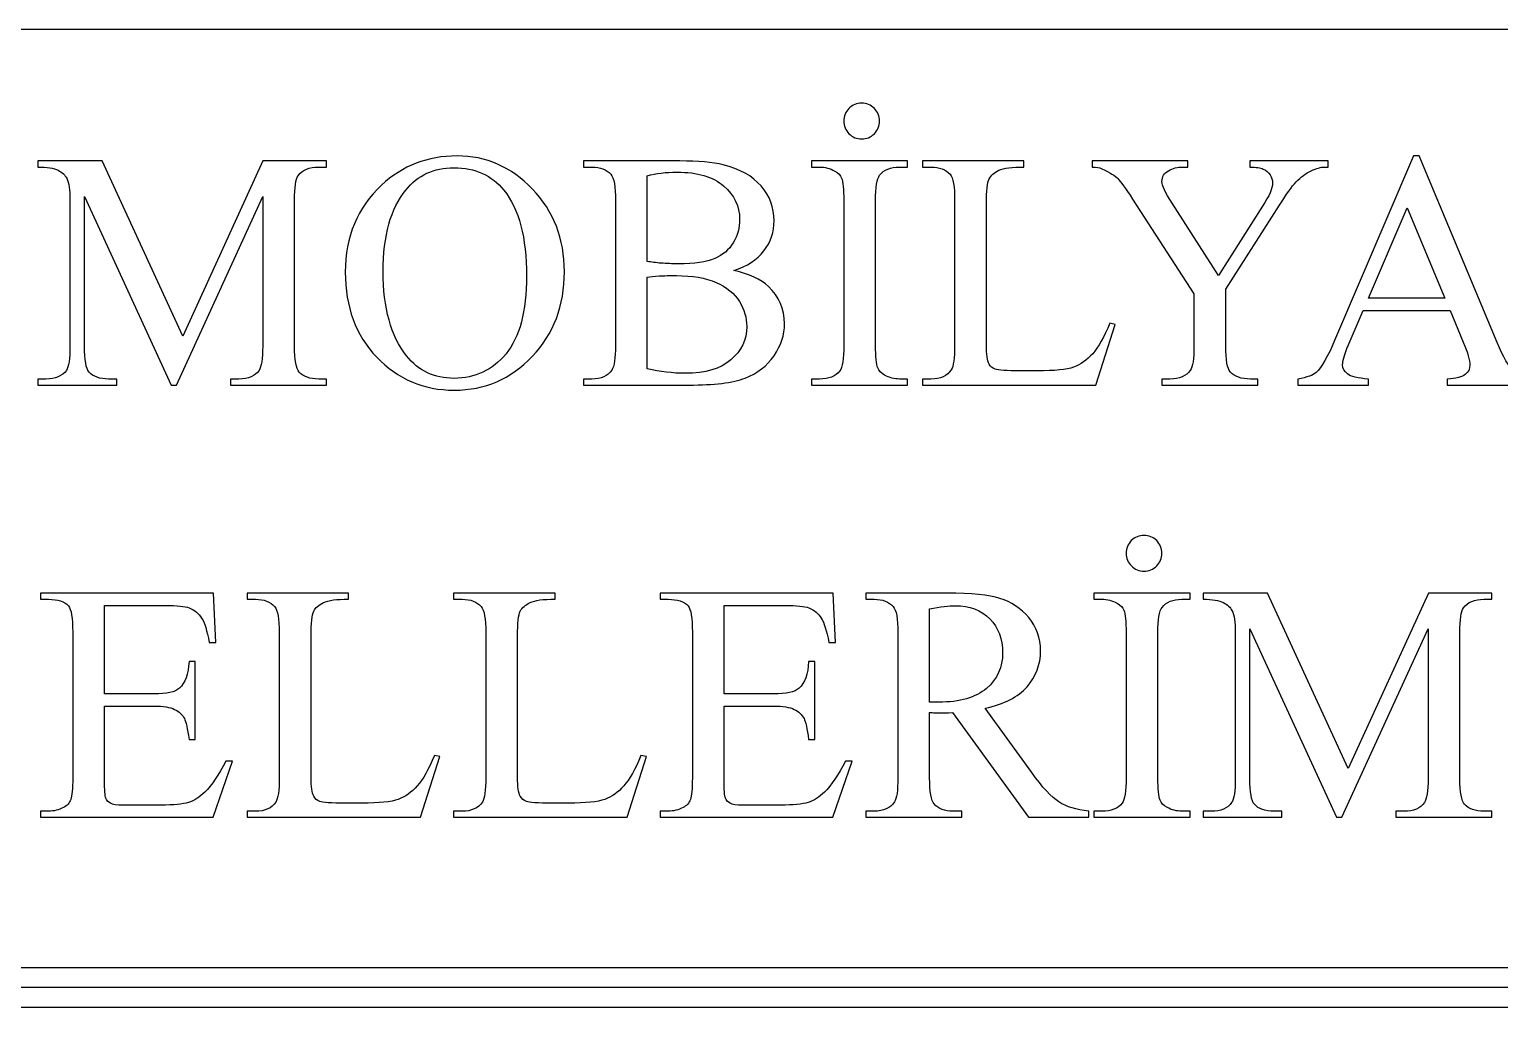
# Model space of a CAD drawing. Header units: millimetres. Extents: x 2553 to 3943, y 1218 to 3318.
# Drawn here: x 3215.3 to 3583.4, y 3070.7 to 3318.2 of the extents above; entities that cross this region are included whole.
import ezdxf

# ---------------------------------------------------------------- set-up
doc = ezdxf.new("R2010")
doc.units = ezdxf.units.MM
doc.layers.add('Katman 1', color=7, linetype='Continuous')

msp = doc.modelspace()

# ---------------------------------------------------------------- linework, layer by layer
for p, q in [((3943.43, 3083.25), (2553.43, 3083.25)), ((3943.43, 3078.25), (2553.43, 3078.25)), ((3943.43, 3073.25), (2553.43, 3073.25)), ((3943.43, 3073.25), (2553.43, 3073.25))]:
    msp.add_line(p, q)
msp.add_lwpolyline([(3943.43, 3068.25, 0.414214), (3693.43, 3318.25), (2803.43, 3318.25, 0.414214), (2553.43, 3068.25), (2553.43, 1218.25), (3943.43, 1218.25)], format="xyb", close=True)
at = {"layer": 'Katman 1', "color": 1}
for points, knots in [([(3423.68, 3299.77), (3424.92, 3299.77), (3425.96, 3299.33), (3426.85, 3298.46), (3427.73, 3297.57), (3428.17, 3296.53), (3428.17, 3295.28), (3428.17, 3294.06), (3427.73, 3293), (3426.85, 3292.11), (3425.96, 3291.23), (3424.92, 3290.8), (3423.68, 3290.8), (3422.45, 3290.8), (3421.39, 3291.23), (3420.5, 3292.11), (3419.63, 3293), (3419.19, 3294.06), (3419.19, 3295.28), (3419.19, 3296.53), (3419.63, 3297.57), (3420.49, 3298.46), (3421.35, 3299.33), (3422.42, 3299.77), (3423.68, 3299.77)], [0, 0, 0, 0, 0.125, 0.125, 0.125, 0.25, 0.25, 0.25, 0.375, 0.375, 0.375, 0.5, 0.5, 0.5, 0.625, 0.625, 0.625, 0.75, 0.75, 0.75, 0.875, 0.875, 0.875, 1, 1, 1, 1]), ([(3250.76, 3229.16), (3250.76, 3229.16), (3229.08, 3276.39), (3229.08, 3276.39), (3229.08, 3276.39), (3229.08, 3238.9), (3229.08, 3238.9), (3229.08, 3235.44), (3229.47, 3233.28), (3230.21, 3232.42), (3231.24, 3231.26), (3232.88, 3230.68), (3235.12, 3230.68), (3235.12, 3230.68), (3237.13, 3230.68), (3237.13, 3230.68), (3237.13, 3230.68), (3237.13, 3229.16), (3237.13, 3229.16), (3237.13, 3229.16), (3217.4, 3229.16), (3217.4, 3229.16), (3217.4, 3229.16), (3217.4, 3230.68), (3217.4, 3230.68), (3217.4, 3230.68), (3219.42, 3230.68), (3219.42, 3230.68), (3221.82, 3230.68), (3223.51, 3231.4), (3224.53, 3232.84), (3225.13, 3233.73), (3225.44, 3235.75), (3225.44, 3238.9), (3225.44, 3238.9), (3225.44, 3275.56), (3225.44, 3275.56), (3225.44, 3278.04), (3225.16, 3279.85), (3224.61, 3280.95), (3224.22, 3281.75), (3223.5, 3282.42), (3222.45, 3282.97), (3221.39, 3283.5), (3219.71, 3283.77), (3217.4, 3283.77), (3217.4, 3283.77), (3217.4, 3285.29), (3217.4, 3285.29), (3217.4, 3285.29), (3233.49, 3285.29), (3233.49, 3285.29), (3233.49, 3285.29), (3253.72, 3241.41), (3253.72, 3241.41), (3253.72, 3241.41), (3273.77, 3285.29), (3273.77, 3285.29), (3273.77, 3285.29), (3289.71, 3285.29), (3289.71, 3285.29), (3289.71, 3285.29), (3289.71, 3283.77), (3289.71, 3283.77), (3289.71, 3283.77), (3287.74, 3283.77), (3287.74, 3283.77), (3285.3, 3283.77), (3283.6, 3283.05), (3282.58, 3281.61), (3281.97, 3280.72), (3281.66, 3278.7), (3281.66, 3275.56), (3281.66, 3275.56), (3281.66, 3238.9), (3281.66, 3238.9), (3281.66, 3235.44), (3282.06, 3233.28), (3282.83, 3232.42), (3283.86, 3231.26), (3285.5, 3230.68), (3287.74, 3230.68), (3287.74, 3230.68), (3289.71, 3230.68), (3289.71, 3230.68), (3289.71, 3230.68), (3289.71, 3229.16), (3289.71, 3229.16), (3289.71, 3229.16), (3265.66, 3229.16), (3265.66, 3229.16), (3265.66, 3229.16), (3265.66, 3230.68), (3265.66, 3230.68), (3265.66, 3230.68), (3267.68, 3230.68), (3267.68, 3230.68), (3270.11, 3230.68), (3271.8, 3231.4), (3272.79, 3232.84), (3273.39, 3233.73), (3273.7, 3235.75), (3273.7, 3238.9), (3273.7, 3238.9), (3273.7, 3276.39), (3273.7, 3276.39), (3273.7, 3276.39), (3252.11, 3229.16), (3252.11, 3229.16), (3252.11, 3229.16), (3250.76, 3229.16), (3250.76, 3229.16)], [0, 0, 0, 0, 0.027027, 0.027027, 0.027027, 0.054054, 0.054054, 0.054054, 0.081081, 0.081081, 0.081081, 0.108108, 0.108108, 0.108108, 0.135135, 0.135135, 0.135135, 0.162162, 0.162162, 0.162162, 0.189189, 0.189189, 0.189189, 0.216216, 0.216216, 0.216216, 0.243243, 0.243243, 0.243243, 0.27027, 0.27027, 0.27027, 0.297297, 0.297297, 0.297297, 0.324324, 0.324324, 0.324324, 0.351351, 0.351351, 0.351351, 0.378378, 0.378378, 0.378378, 0.405405, 0.405405, 0.405405, 0.432432, 0.432432, 0.432432, 0.459459, 0.459459, 0.459459, 0.486486, 0.486486, 0.486486, 0.513514, 0.513514, 0.513514, 0.540541, 0.540541, 0.540541, 0.567568, 0.567568, 0.567568, 0.594595, 0.594595, 0.594595, 0.621622, 0.621622, 0.621622, 0.648649, 0.648649, 0.648649, 0.675676, 0.675676, 0.675676, 0.702703, 0.702703, 0.702703, 0.72973, 0.72973, 0.72973, 0.756757, 0.756757, 0.756757, 0.783784, 0.783784, 0.783784, 0.810811, 0.810811, 0.810811, 0.837838, 0.837838, 0.837838, 0.864865, 0.864865, 0.864865, 0.891892, 0.891892, 0.891892, 0.918919, 0.918919, 0.918919, 0.945946, 0.945946, 0.945946, 0.972973, 0.972973, 0.972973, 1, 1, 1, 1]), ([(3322.35, 3286.56), (3329.61, 3286.56), (3335.92, 3283.8), (3341.24, 3278.27), (3346.57, 3272.73), (3349.24, 3265.83), (3349.24, 3257.55), (3349.24, 3249.03), (3346.56, 3241.96), (3341.18, 3236.33), (3335.82, 3230.7), (3329.32, 3227.89), (3321.68, 3227.89), (3313.98, 3227.89), (3307.5, 3230.64), (3302.25, 3236.13), (3297, 3241.62), (3294.38, 3248.72), (3294.38, 3257.44), (3294.38, 3266.34), (3297.41, 3273.61), (3303.46, 3279.24), (3308.73, 3284.12), (3315.02, 3286.56), (3322.35, 3286.56)], [0, 0, 0, 0, 0.125, 0.125, 0.125, 0.25, 0.25, 0.25, 0.375, 0.375, 0.375, 0.5, 0.5, 0.5, 0.625, 0.625, 0.625, 0.75, 0.75, 0.75, 0.875, 0.875, 0.875, 1, 1, 1, 1]), ([(3391.65, 3257.83), (3395.53, 3257), (3398.43, 3255.69), (3400.37, 3253.85), (3403.03, 3251.31), (3404.37, 3248.21), (3404.37, 3244.54), (3404.37, 3241.75), (3403.5, 3239.07), (3401.73, 3236.51), (3399.97, 3233.96), (3397.56, 3232.09), (3394.48, 3230.92), (3391.42, 3229.75), (3386.73, 3229.16), (3380.43, 3229.16), (3380.43, 3229.16), (3354, 3229.16), (3354, 3229.16), (3354, 3229.16), (3354, 3230.68), (3354, 3230.68), (3354, 3230.68), (3356.09, 3230.68), (3356.09, 3230.68), (3358.41, 3230.68), (3360.08, 3231.43), (3361.09, 3232.91), (3361.73, 3233.87), (3362.04, 3235.93), (3362.04, 3239.07), (3362.04, 3239.07), (3362.04, 3275.39), (3362.04, 3275.39), (3362.04, 3278.86), (3361.65, 3281.05), (3360.85, 3281.95), (3359.78, 3283.16), (3358.2, 3283.77), (3356.09, 3283.77), (3356.09, 3283.77), (3354, 3283.77), (3354, 3283.77), (3354, 3283.77), (3354, 3285.29), (3354, 3285.29), (3354, 3285.29), (3378.18, 3285.29), (3378.18, 3285.29), (3382.7, 3285.29), (3386.31, 3284.97), (3389.03, 3284.31), (3393.17, 3283.3), (3396.32, 3281.55), (3398.49, 3279.03), (3400.66, 3276.5), (3401.75, 3273.61), (3401.75, 3270.32), (3401.75, 3267.51), (3400.9, 3265), (3399.19, 3262.77), (3397.49, 3260.56), (3394.98, 3258.91), (3391.65, 3257.83)], [0, 0, 0, 0, 0.047619, 0.047619, 0.047619, 0.095238, 0.095238, 0.095238, 0.142857, 0.142857, 0.142857, 0.190476, 0.190476, 0.190476, 0.238095, 0.238095, 0.238095, 0.285714, 0.285714, 0.285714, 0.333333, 0.333333, 0.333333, 0.380952, 0.380952, 0.380952, 0.428571, 0.428571, 0.428571, 0.47619, 0.47619, 0.47619, 0.52381, 0.52381, 0.52381, 0.571429, 0.571429, 0.571429, 0.619048, 0.619048, 0.619048, 0.666667, 0.666667, 0.666667, 0.714286, 0.714286, 0.714286, 0.761905, 0.761905, 0.761905, 0.809524, 0.809524, 0.809524, 0.857143, 0.857143, 0.857143, 0.904762, 0.904762, 0.904762, 0.952381, 0.952381, 0.952381, 1, 1, 1, 1]), ([(3435.19, 3230.68), (3435.19, 3230.68), (3435.19, 3229.16), (3435.19, 3229.16), (3435.19, 3229.16), (3411.15, 3229.16), (3411.15, 3229.16), (3411.15, 3229.16), (3411.15, 3230.68), (3411.15, 3230.68), (3411.15, 3230.68), (3413.14, 3230.68), (3413.14, 3230.68), (3415.47, 3230.68), (3417.14, 3231.36), (3418.2, 3232.7), (3418.87, 3233.59), (3419.19, 3235.71), (3419.19, 3239.07), (3419.19, 3239.07), (3419.19, 3275.39), (3419.19, 3275.39), (3419.19, 3278.22), (3419.01, 3280.1), (3418.65, 3281), (3418.37, 3281.7), (3417.81, 3282.29), (3416.95, 3282.78), (3415.73, 3283.45), (3414.46, 3283.77), (3413.14, 3283.77), (3413.14, 3283.77), (3411.15, 3283.77), (3411.15, 3283.77), (3411.15, 3283.77), (3411.15, 3285.29), (3411.15, 3285.29), (3411.15, 3285.29), (3435.19, 3285.29), (3435.19, 3285.29), (3435.19, 3285.29), (3435.19, 3283.77), (3435.19, 3283.77), (3435.19, 3283.77), (3433.17, 3283.77), (3433.17, 3283.77), (3430.89, 3283.77), (3429.22, 3283.09), (3428.18, 3281.75), (3427.49, 3280.86), (3427.15, 3278.75), (3427.15, 3275.39), (3427.15, 3275.39), (3427.15, 3239.07), (3427.15, 3239.07), (3427.15, 3236.23), (3427.33, 3234.35), (3427.69, 3233.45), (3427.95, 3232.76), (3428.53, 3232.17), (3429.42, 3231.67), (3430.61, 3231.01), (3431.85, 3230.68), (3433.17, 3230.68), (3433.17, 3230.68), (3435.19, 3230.68), (3435.19, 3230.68)], [0, 0, 0, 0, 0.045455, 0.045455, 0.045455, 0.090909, 0.090909, 0.090909, 0.136364, 0.136364, 0.136364, 0.181818, 0.181818, 0.181818, 0.227273, 0.227273, 0.227273, 0.272727, 0.272727, 0.272727, 0.318182, 0.318182, 0.318182, 0.363636, 0.363636, 0.363636, 0.409091, 0.409091, 0.409091, 0.454545, 0.454545, 0.454545, 0.5, 0.5, 0.5, 0.545455, 0.545455, 0.545455, 0.590909, 0.590909, 0.590909, 0.636364, 0.636364, 0.636364, 0.681818, 0.681818, 0.681818, 0.727273, 0.727273, 0.727273, 0.772727, 0.772727, 0.772727, 0.818182, 0.818182, 0.818182, 0.863636, 0.863636, 0.863636, 0.909091, 0.909091, 0.909091, 0.954545, 0.954545, 0.954545, 1, 1, 1, 1]), ([(3485.82, 3244.65), (3485.82, 3244.65), (3487.18, 3244.36), (3487.18, 3244.36), (3487.18, 3244.36), (3482.35, 3229.16), (3482.35, 3229.16), (3482.35, 3229.16), (3438.92, 3229.16), (3438.92, 3229.16), (3438.92, 3229.16), (3438.92, 3230.68), (3438.92, 3230.68), (3438.92, 3230.68), (3441.02, 3230.68), (3441.02, 3230.68), (3443.39, 3230.68), (3445.08, 3231.45), (3446.1, 3232.98), (3446.68, 3233.86), (3446.96, 3235.89), (3446.96, 3239.07), (3446.96, 3239.07), (3446.96, 3275.39), (3446.96, 3275.39), (3446.96, 3278.89), (3446.58, 3281.07), (3445.8, 3281.95), (3444.73, 3283.16), (3443.14, 3283.77), (3441.02, 3283.77), (3441.02, 3283.77), (3438.92, 3283.77), (3438.92, 3283.77), (3438.92, 3283.77), (3438.92, 3285.29), (3438.92, 3285.29), (3438.92, 3285.29), (3464.32, 3285.29), (3464.32, 3285.29), (3464.32, 3285.29), (3464.32, 3283.77), (3464.32, 3283.77), (3461.34, 3283.8), (3459.25, 3283.53), (3458.04, 3282.95), (3456.84, 3282.39), (3456.02, 3281.65), (3455.58, 3280.79), (3455.15, 3279.92), (3454.92, 3277.83), (3454.92, 3274.54), (3454.92, 3274.54), (3454.92, 3239.15), (3454.92, 3239.15), (3454.92, 3236.85), (3455.15, 3235.28), (3455.58, 3234.42), (3455.91, 3233.83), (3456.43, 3233.41), (3457.12, 3233.12), (3457.8, 3232.86), (3459.96, 3232.72), (3463.58, 3232.72), (3463.58, 3232.72), (3467.68, 3232.72), (3467.68, 3232.72), (3471.99, 3232.72), (3475.01, 3233.03), (3476.75, 3233.66), (3478.49, 3234.3), (3480.08, 3235.42), (3481.52, 3237.03), (3482.94, 3238.64), (3484.38, 3241.18), (3485.82, 3244.65)], [0, 0, 0, 0, 0.04, 0.04, 0.04, 0.08, 0.08, 0.08, 0.12, 0.12, 0.12, 0.16, 0.16, 0.16, 0.2, 0.2, 0.2, 0.24, 0.24, 0.24, 0.28, 0.28, 0.28, 0.32, 0.32, 0.32, 0.36, 0.36, 0.36, 0.4, 0.4, 0.4, 0.44, 0.44, 0.44, 0.48, 0.48, 0.48, 0.52, 0.52, 0.52, 0.56, 0.56, 0.56, 0.6, 0.6, 0.6, 0.64, 0.64, 0.64, 0.68, 0.68, 0.68, 0.72, 0.72, 0.72, 0.76, 0.76, 0.76, 0.8, 0.8, 0.8, 0.84, 0.84, 0.84, 0.88, 0.88, 0.88, 0.92, 0.92, 0.92, 0.96, 0.96, 0.96, 1, 1, 1, 1]), ([(3520.9, 3285.29), (3520.9, 3285.29), (3540.48, 3285.29), (3540.48, 3285.29), (3540.48, 3285.29), (3540.48, 3283.77), (3540.48, 3283.77), (3540.48, 3283.77), (3539.4, 3283.77), (3539.4, 3283.77), (3538.68, 3283.77), (3537.64, 3283.45), (3536.26, 3282.81), (3534.87, 3282.18), (3533.63, 3281.26), (3532.49, 3280.07), (3531.36, 3278.89), (3529.98, 3276.94), (3528.33, 3274.26), (3528.33, 3274.26), (3514.84, 3253.18), (3514.84, 3253.18), (3514.84, 3253.18), (3514.84, 3238.9), (3514.84, 3238.9), (3514.84, 3235.44), (3515.23, 3233.28), (3516.01, 3232.42), (3517.07, 3231.26), (3518.75, 3230.68), (3521.03, 3230.68), (3521.03, 3230.68), (3522.88, 3230.68), (3522.88, 3230.68), (3522.88, 3230.68), (3522.88, 3229.16), (3522.88, 3229.16), (3522.88, 3229.16), (3498.83, 3229.16), (3498.83, 3229.16), (3498.83, 3229.16), (3498.83, 3230.68), (3498.83, 3230.68), (3498.83, 3230.68), (3500.85, 3230.68), (3500.85, 3230.68), (3503.25, 3230.68), (3504.94, 3231.4), (3505.96, 3232.84), (3506.57, 3233.73), (3506.88, 3235.75), (3506.88, 3238.9), (3506.88, 3238.9), (3506.88, 3252.02), (3506.88, 3252.02), (3506.88, 3252.02), (3491.52, 3275.75), (3491.52, 3275.75), (3489.7, 3278.49), (3488.48, 3280.21), (3487.83, 3280.89), (3487.18, 3281.58), (3485.84, 3282.4), (3483.79, 3283.36), (3483.24, 3283.63), (3482.45, 3283.77), (3481.39, 3283.77), (3481.39, 3283.77), (3481.39, 3285.29), (3481.39, 3285.29), (3481.39, 3285.29), (3505.33, 3285.29), (3505.33, 3285.29), (3505.33, 3285.29), (3505.33, 3283.77), (3505.33, 3283.77), (3505.33, 3283.77), (3504.08, 3283.77), (3504.08, 3283.77), (3502.79, 3283.77), (3501.59, 3283.46), (3500.5, 3282.85), (3499.41, 3282.25), (3498.86, 3281.34), (3498.86, 3280.13), (3498.86, 3279.13), (3499.71, 3277.34), (3501.4, 3274.74), (3501.4, 3274.74), (3513.02, 3256.65), (3513.02, 3256.65), (3513.02, 3256.65), (3524.08, 3273.95), (3524.08, 3273.95), (3525.74, 3276.54), (3526.56, 3278.48), (3526.56, 3279.75), (3526.56, 3280.52), (3526.37, 3281.22), (3525.97, 3281.82), (3525.56, 3282.43), (3525, 3282.91), (3524.25, 3283.25), (3523.5, 3283.6), (3522.39, 3283.77), (3520.9, 3283.77), (3520.9, 3283.77), (3520.9, 3285.29), (3520.9, 3285.29)], [0, 0, 0, 0, 0.027778, 0.027778, 0.027778, 0.055556, 0.055556, 0.055556, 0.083333, 0.083333, 0.083333, 0.111111, 0.111111, 0.111111, 0.138889, 0.138889, 0.138889, 0.166667, 0.166667, 0.166667, 0.194444, 0.194444, 0.194444, 0.222222, 0.222222, 0.222222, 0.25, 0.25, 0.25, 0.277778, 0.277778, 0.277778, 0.305556, 0.305556, 0.305556, 0.333333, 0.333333, 0.333333, 0.361111, 0.361111, 0.361111, 0.388889, 0.388889, 0.388889, 0.416667, 0.416667, 0.416667, 0.444444, 0.444444, 0.444444, 0.472222, 0.472222, 0.472222, 0.5, 0.5, 0.5, 0.527778, 0.527778, 0.527778, 0.555556, 0.555556, 0.555556, 0.583333, 0.583333, 0.583333, 0.611111, 0.611111, 0.611111, 0.638889, 0.638889, 0.638889, 0.666667, 0.666667, 0.666667, 0.694444, 0.694444, 0.694444, 0.722222, 0.722222, 0.722222, 0.75, 0.75, 0.75, 0.777778, 0.777778, 0.777778, 0.805556, 0.805556, 0.805556, 0.833333, 0.833333, 0.833333, 0.861111, 0.861111, 0.861111, 0.888889, 0.888889, 0.888889, 0.916667, 0.916667, 0.916667, 0.944444, 0.944444, 0.944444, 0.972222, 0.972222, 0.972222, 1, 1, 1, 1]), ([(3571.01, 3247.87), (3571.01, 3247.87), (3549.27, 3247.87), (3549.27, 3247.87), (3549.27, 3247.87), (3545.51, 3239.08), (3545.51, 3239.08), (3544.58, 3236.91), (3544.1, 3235.27), (3544.1, 3234.2), (3544.1, 3233.35), (3544.51, 3232.59), (3545.33, 3231.94), (3546.14, 3231.3), (3547.9, 3230.88), (3550.59, 3230.68), (3550.59, 3230.68), (3550.59, 3229.16), (3550.59, 3229.16), (3550.59, 3229.16), (3532.9, 3229.16), (3532.9, 3229.16), (3532.9, 3229.16), (3532.9, 3230.68), (3532.9, 3230.68), (3535.24, 3231.09), (3536.75, 3231.63), (3537.44, 3232.29), (3538.85, 3233.62), (3540.41, 3236.31), (3542.11, 3240.36), (3542.11, 3240.36), (3561.85, 3286.56), (3561.85, 3286.56), (3561.85, 3286.56), (3563.25, 3286.56), (3563.25, 3286.56), (3563.25, 3286.56), (3582.77, 3239.87), (3582.77, 3239.87), (3584.33, 3236.12), (3585.76, 3233.69), (3587.04, 3232.56), (3588.33, 3231.45), (3590.11, 3230.82), (3592.41, 3230.68), (3592.41, 3230.68), (3592.41, 3229.16), (3592.41, 3229.16), (3592.41, 3229.16), (3570.28, 3229.16), (3570.28, 3229.16), (3570.28, 3229.16), (3570.28, 3230.68), (3570.28, 3230.68), (3572.51, 3230.8), (3574.02, 3231.16), (3574.81, 3231.8), (3575.6, 3232.43), (3575.98, 3233.21), (3575.98, 3234.13), (3575.98, 3235.34), (3575.43, 3237.26), (3574.33, 3239.88), (3574.33, 3239.88), (3571.01, 3247.87), (3571.01, 3247.87)], [0, 0, 0, 0, 0.045455, 0.045455, 0.045455, 0.090909, 0.090909, 0.090909, 0.136364, 0.136364, 0.136364, 0.181818, 0.181818, 0.181818, 0.227273, 0.227273, 0.227273, 0.272727, 0.272727, 0.272727, 0.318182, 0.318182, 0.318182, 0.363636, 0.363636, 0.363636, 0.409091, 0.409091, 0.409091, 0.454545, 0.454545, 0.454545, 0.5, 0.5, 0.5, 0.545455, 0.545455, 0.545455, 0.590909, 0.590909, 0.590909, 0.636364, 0.636364, 0.636364, 0.681818, 0.681818, 0.681818, 0.727273, 0.727273, 0.727273, 0.772727, 0.772727, 0.772727, 0.818182, 0.818182, 0.818182, 0.863636, 0.863636, 0.863636, 0.909091, 0.909091, 0.909091, 0.954545, 0.954545, 0.954545, 1, 1, 1, 1]), ([(3321.55, 3283.6), (3316.56, 3283.6), (3312.54, 3281.74), (3309.52, 3278.01), (3305.75, 3273.37), (3303.86, 3266.58), (3303.86, 3257.64), (3303.86, 3248.48), (3305.81, 3241.42), (3309.72, 3236.48), (3312.72, 3232.73), (3316.67, 3230.85), (3321.6, 3230.85), (3326.86, 3230.85), (3331.19, 3232.91), (3334.62, 3237.02), (3338.05, 3241.14), (3339.76, 3247.62), (3339.76, 3256.48), (3339.76, 3266.09), (3337.87, 3273.26), (3334.1, 3277.97), (3331.08, 3281.72), (3326.9, 3283.6), (3321.55, 3283.6)], [0, 0, 0, 0, 0.125, 0.125, 0.125, 0.25, 0.25, 0.25, 0.375, 0.375, 0.375, 0.5, 0.5, 0.5, 0.625, 0.625, 0.625, 0.75, 0.75, 0.75, 0.875, 0.875, 0.875, 1, 1, 1, 1]), ([(3370, 3260.13), (3371.01, 3259.94), (3372.19, 3259.79), (3373.48, 3259.7), (3374.8, 3259.6), (3376.24, 3259.55), (3377.8, 3259.55), (3381.82, 3259.55), (3384.86, 3259.99), (3386.88, 3260.85), (3388.89, 3261.71), (3390.45, 3263.04), (3391.52, 3264.83), (3392.58, 3266.61), (3393.11, 3268.56), (3393.11, 3270.67), (3393.11, 3273.95), (3391.77, 3276.73), (3389.11, 3279.04), (3386.44, 3281.34), (3382.54, 3282.5), (3377.44, 3282.5), (3374.68, 3282.5), (3372.2, 3282.2), (3370, 3281.6), (3370, 3281.6), (3370, 3260.13), (3370, 3260.13)], [0, 0, 0, 0, 0.111111, 0.111111, 0.111111, 0.222222, 0.222222, 0.222222, 0.333333, 0.333333, 0.333333, 0.444444, 0.444444, 0.444444, 0.555556, 0.555556, 0.555556, 0.666667, 0.666667, 0.666667, 0.777778, 0.777778, 0.777778, 0.888889, 0.888889, 0.888889, 1, 1, 1, 1]), ([(3569.74, 3250.92), (3569.74, 3250.92), (3560.29, 3273.57), (3560.29, 3273.57), (3560.29, 3273.57), (3550.58, 3250.92), (3550.58, 3250.92), (3550.58, 3250.92), (3569.74, 3250.92), (3569.74, 3250.92)], [0, 0, 0, 0, 0.333333, 0.333333, 0.333333, 0.666667, 0.666667, 0.666667, 1, 1, 1, 1]), ([(3370, 3233.24), (3373.2, 3232.49), (3376.38, 3232.12), (3379.5, 3232.12), (3384.51, 3232.12), (3388.33, 3233.25), (3390.95, 3235.5), (3393.58, 3237.74), (3394.89, 3240.52), (3394.89, 3243.82), (3394.89, 3245.99), (3394.28, 3248.1), (3393.06, 3250.1), (3391.84, 3252.12), (3389.9, 3253.7), (3387.23, 3254.86), (3384.56, 3256.01), (3381.25, 3256.59), (3377.31, 3256.59), (3375.6, 3256.59), (3374.15, 3256.56), (3372.93, 3256.51), (3371.72, 3256.45), (3370.75, 3256.35), (3370, 3256.22), (3370, 3256.22), (3370, 3233.24), (3370, 3233.24)], [0, 0, 0, 0, 0.111111, 0.111111, 0.111111, 0.222222, 0.222222, 0.222222, 0.333333, 0.333333, 0.333333, 0.444444, 0.444444, 0.444444, 0.555556, 0.555556, 0.555556, 0.666667, 0.666667, 0.666667, 0.777778, 0.777778, 0.777778, 0.888889, 0.888889, 0.888889, 1, 1, 1, 1]), ([(3494.38, 3191.52), (3495.62, 3191.52), (3496.66, 3191.08), (3497.55, 3190.21), (3498.43, 3189.32), (3498.86, 3188.27), (3498.86, 3187.03), (3498.86, 3185.8), (3498.43, 3184.75), (3497.55, 3183.86), (3496.66, 3182.98), (3495.62, 3182.55), (3494.38, 3182.55), (3493.15, 3182.55), (3492.09, 3182.98), (3491.2, 3183.86), (3490.33, 3184.75), (3489.89, 3185.8), (3489.89, 3187.03), (3489.89, 3188.27), (3490.33, 3189.32), (3491.19, 3190.21), (3492.05, 3191.08), (3493.12, 3191.52), (3494.38, 3191.52)], [0, 0, 0, 0, 0.125, 0.125, 0.125, 0.25, 0.25, 0.25, 0.375, 0.375, 0.375, 0.5, 0.5, 0.5, 0.625, 0.625, 0.625, 0.75, 0.75, 0.75, 0.875, 0.875, 0.875, 1, 1, 1, 1]), ([(3234.08, 3173.99), (3234.08, 3173.99), (3234.08, 3151.81), (3234.08, 3151.81), (3234.08, 3151.81), (3246.44, 3151.81), (3246.44, 3151.81), (3249.65, 3151.81), (3251.78, 3152.29), (3252.85, 3153.25), (3254.29, 3154.52), (3255.08, 3156.75), (3255.25, 3159.94), (3255.25, 3159.94), (3256.77, 3159.94), (3256.77, 3159.94), (3256.77, 3159.94), (3256.77, 3140.38), (3256.77, 3140.38), (3256.77, 3140.38), (3255.25, 3140.38), (3255.25, 3140.38), (3254.87, 3143.12), (3254.47, 3144.88), (3254.09, 3145.66), (3253.6, 3146.62), (3252.78, 3147.38), (3251.65, 3147.93), (3250.52, 3148.48), (3248.79, 3148.76), (3246.44, 3148.76), (3246.44, 3148.76), (3234.08, 3148.76), (3234.08, 3148.76), (3234.08, 3148.76), (3234.08, 3130.25), (3234.08, 3130.25), (3234.08, 3127.77), (3234.2, 3126.26), (3234.41, 3125.72), (3234.63, 3125.18), (3235.01, 3124.75), (3235.56, 3124.44), (3236.11, 3124.11), (3237.17, 3123.96), (3238.71, 3123.96), (3238.71, 3123.96), (3248.21, 3123.96), (3248.21, 3123.96), (3251.37, 3123.96), (3253.67, 3124.18), (3255.11, 3124.62), (3256.53, 3125.06), (3257.92, 3125.93), (3259.23, 3127.23), (3260.94, 3128.94), (3262.69, 3131.52), (3264.48, 3134.96), (3264.48, 3134.96), (3266.17, 3134.96), (3266.17, 3134.96), (3266.17, 3134.96), (3261.33, 3120.91), (3261.33, 3120.91), (3261.33, 3120.91), (3218.08, 3120.91), (3218.08, 3120.91), (3218.08, 3120.91), (3218.08, 3122.43), (3218.08, 3122.43), (3218.08, 3122.43), (3220.07, 3122.43), (3220.07, 3122.43), (3221.4, 3122.43), (3222.65, 3122.76), (3223.84, 3123.39), (3224.73, 3123.83), (3225.33, 3124.49), (3225.64, 3125.38), (3225.97, 3126.27), (3226.12, 3128.08), (3226.12, 3130.81), (3226.12, 3130.81), (3226.12, 3167.31), (3226.12, 3167.31), (3226.12, 3170.86), (3225.77, 3173.05), (3225.05, 3173.87), (3224.05, 3174.97), (3222.4, 3175.52), (3220.07, 3175.52), (3220.07, 3175.52), (3218.08, 3175.52), (3218.08, 3175.52), (3218.08, 3175.52), (3218.08, 3177.04), (3218.08, 3177.04), (3218.08, 3177.04), (3261.35, 3177.04), (3261.35, 3177.04), (3261.35, 3177.04), (3261.94, 3164.68), (3261.94, 3164.68), (3261.94, 3164.68), (3260.33, 3164.68), (3260.33, 3164.68), (3259.75, 3167.66), (3259.12, 3169.7), (3258.41, 3170.82), (3257.7, 3171.93), (3256.66, 3172.78), (3255.29, 3173.37), (3254.19, 3173.78), (3252.24, 3173.99), (3249.46, 3173.99), (3249.46, 3173.99), (3234.08, 3173.99), (3234.08, 3173.99)], [0, 0, 0, 0, 0.025641, 0.025641, 0.025641, 0.051282, 0.051282, 0.051282, 0.076923, 0.076923, 0.076923, 0.102564, 0.102564, 0.102564, 0.128205, 0.128205, 0.128205, 0.153846, 0.153846, 0.153846, 0.179487, 0.179487, 0.179487, 0.205128, 0.205128, 0.205128, 0.230769, 0.230769, 0.230769, 0.25641, 0.25641, 0.25641, 0.282051, 0.282051, 0.282051, 0.307692, 0.307692, 0.307692, 0.333333, 0.333333, 0.333333, 0.358974, 0.358974, 0.358974, 0.384615, 0.384615, 0.384615, 0.410256, 0.410256, 0.410256, 0.435897, 0.435897, 0.435897, 0.461538, 0.461538, 0.461538, 0.487179, 0.487179, 0.487179, 0.512821, 0.512821, 0.512821, 0.538462, 0.538462, 0.538462, 0.564103, 0.564103, 0.564103, 0.589744, 0.589744, 0.589744, 0.615385, 0.615385, 0.615385, 0.641026, 0.641026, 0.641026, 0.666667, 0.666667, 0.666667, 0.692308, 0.692308, 0.692308, 0.717949, 0.717949, 0.717949, 0.74359, 0.74359, 0.74359, 0.769231, 0.769231, 0.769231, 0.794872, 0.794872, 0.794872, 0.820513, 0.820513, 0.820513, 0.846154, 0.846154, 0.846154, 0.871795, 0.871795, 0.871795, 0.897436, 0.897436, 0.897436, 0.923077, 0.923077, 0.923077, 0.948718, 0.948718, 0.948718, 0.974359, 0.974359, 0.974359, 1, 1, 1, 1]), ([(3316.7, 3136.4), (3316.7, 3136.4), (3318.06, 3136.11), (3318.06, 3136.11), (3318.06, 3136.11), (3313.23, 3120.91), (3313.23, 3120.91), (3313.23, 3120.91), (3269.8, 3120.91), (3269.8, 3120.91), (3269.8, 3120.91), (3269.8, 3122.43), (3269.8, 3122.43), (3269.8, 3122.43), (3271.9, 3122.43), (3271.9, 3122.43), (3274.27, 3122.43), (3275.96, 3123.19), (3276.98, 3124.73), (3277.56, 3125.61), (3277.84, 3127.64), (3277.84, 3130.81), (3277.84, 3130.81), (3277.84, 3167.14), (3277.84, 3167.14), (3277.84, 3170.64), (3277.46, 3172.82), (3276.68, 3173.7), (3275.61, 3174.91), (3274.02, 3175.52), (3271.9, 3175.52), (3271.9, 3175.52), (3269.8, 3175.52), (3269.8, 3175.52), (3269.8, 3175.52), (3269.8, 3177.04), (3269.8, 3177.04), (3269.8, 3177.04), (3295.2, 3177.04), (3295.2, 3177.04), (3295.2, 3177.04), (3295.2, 3175.52), (3295.2, 3175.52), (3292.22, 3175.55), (3290.13, 3175.28), (3288.92, 3174.7), (3287.72, 3174.13), (3286.9, 3173.4), (3286.46, 3172.54), (3286.03, 3171.67), (3285.8, 3169.58), (3285.8, 3166.29), (3285.8, 3166.29), (3285.8, 3130.9), (3285.8, 3130.9), (3285.8, 3128.6), (3286.03, 3127.03), (3286.46, 3126.17), (3286.79, 3125.58), (3287.31, 3125.15), (3288, 3124.87), (3288.68, 3124.6), (3290.84, 3124.46), (3294.46, 3124.46), (3294.46, 3124.46), (3298.56, 3124.46), (3298.56, 3124.46), (3302.87, 3124.46), (3305.89, 3124.77), (3307.63, 3125.41), (3309.37, 3126.04), (3310.96, 3127.17), (3312.4, 3128.78), (3313.82, 3130.39), (3315.26, 3132.93), (3316.7, 3136.4)], [0, 0, 0, 0, 0.04, 0.04, 0.04, 0.08, 0.08, 0.08, 0.12, 0.12, 0.12, 0.16, 0.16, 0.16, 0.2, 0.2, 0.2, 0.24, 0.24, 0.24, 0.28, 0.28, 0.28, 0.32, 0.32, 0.32, 0.36, 0.36, 0.36, 0.4, 0.4, 0.4, 0.44, 0.44, 0.44, 0.48, 0.48, 0.48, 0.52, 0.52, 0.52, 0.56, 0.56, 0.56, 0.6, 0.6, 0.6, 0.64, 0.64, 0.64, 0.68, 0.68, 0.68, 0.72, 0.72, 0.72, 0.76, 0.76, 0.76, 0.8, 0.8, 0.8, 0.84, 0.84, 0.84, 0.88, 0.88, 0.88, 0.92, 0.92, 0.92, 0.96, 0.96, 0.96, 1, 1, 1, 1]), ([(3368.42, 3136.4), (3368.42, 3136.4), (3369.78, 3136.11), (3369.78, 3136.11), (3369.78, 3136.11), (3364.95, 3120.91), (3364.95, 3120.91), (3364.95, 3120.91), (3321.51, 3120.91), (3321.51, 3120.91), (3321.51, 3120.91), (3321.51, 3122.43), (3321.51, 3122.43), (3321.51, 3122.43), (3323.62, 3122.43), (3323.62, 3122.43), (3325.99, 3122.43), (3327.68, 3123.19), (3328.7, 3124.73), (3329.28, 3125.61), (3329.56, 3127.64), (3329.56, 3130.81), (3329.56, 3130.81), (3329.56, 3167.14), (3329.56, 3167.14), (3329.56, 3170.64), (3329.18, 3172.82), (3328.4, 3173.7), (3327.33, 3174.91), (3325.73, 3175.52), (3323.62, 3175.52), (3323.62, 3175.52), (3321.51, 3175.52), (3321.51, 3175.52), (3321.51, 3175.52), (3321.51, 3177.04), (3321.51, 3177.04), (3321.51, 3177.04), (3346.91, 3177.04), (3346.91, 3177.04), (3346.91, 3177.04), (3346.91, 3175.52), (3346.91, 3175.52), (3343.94, 3175.55), (3341.85, 3175.28), (3340.64, 3174.7), (3339.44, 3174.13), (3338.62, 3173.4), (3338.18, 3172.54), (3337.74, 3171.67), (3337.52, 3169.58), (3337.52, 3166.29), (3337.52, 3166.29), (3337.52, 3130.9), (3337.52, 3130.9), (3337.52, 3128.6), (3337.74, 3127.03), (3338.18, 3126.17), (3338.5, 3125.58), (3339.03, 3125.15), (3339.72, 3124.87), (3340.4, 3124.6), (3342.55, 3124.46), (3346.18, 3124.46), (3346.18, 3124.46), (3350.27, 3124.46), (3350.27, 3124.46), (3354.59, 3124.46), (3357.61, 3124.77), (3359.35, 3125.41), (3361.08, 3126.04), (3362.68, 3127.17), (3364.12, 3128.78), (3365.54, 3130.39), (3366.98, 3132.93), (3368.42, 3136.4)], [0, 0, 0, 0, 0.04, 0.04, 0.04, 0.08, 0.08, 0.08, 0.12, 0.12, 0.12, 0.16, 0.16, 0.16, 0.2, 0.2, 0.2, 0.24, 0.24, 0.24, 0.28, 0.28, 0.28, 0.32, 0.32, 0.32, 0.36, 0.36, 0.36, 0.4, 0.4, 0.4, 0.44, 0.44, 0.44, 0.48, 0.48, 0.48, 0.52, 0.52, 0.52, 0.56, 0.56, 0.56, 0.6, 0.6, 0.6, 0.64, 0.64, 0.64, 0.68, 0.68, 0.68, 0.72, 0.72, 0.72, 0.76, 0.76, 0.76, 0.8, 0.8, 0.8, 0.84, 0.84, 0.84, 0.88, 0.88, 0.88, 0.92, 0.92, 0.92, 0.96, 0.96, 0.96, 1, 1, 1, 1]), ([(3389.23, 3173.99), (3389.23, 3173.99), (3389.23, 3151.81), (3389.23, 3151.81), (3389.23, 3151.81), (3401.6, 3151.81), (3401.6, 3151.81), (3404.8, 3151.81), (3406.93, 3152.29), (3408, 3153.25), (3409.44, 3154.52), (3410.23, 3156.75), (3410.4, 3159.94), (3410.4, 3159.94), (3411.92, 3159.94), (3411.92, 3159.94), (3411.92, 3159.94), (3411.92, 3140.38), (3411.92, 3140.38), (3411.92, 3140.38), (3410.4, 3140.38), (3410.4, 3140.38), (3410.02, 3143.12), (3409.62, 3144.88), (3409.24, 3145.66), (3408.75, 3146.62), (3407.93, 3147.38), (3406.8, 3147.93), (3405.67, 3148.48), (3403.94, 3148.76), (3401.6, 3148.76), (3401.6, 3148.76), (3389.23, 3148.76), (3389.23, 3148.76), (3389.23, 3148.76), (3389.23, 3130.25), (3389.23, 3130.25), (3389.23, 3127.77), (3389.35, 3126.26), (3389.56, 3125.72), (3389.78, 3125.18), (3390.17, 3124.75), (3390.72, 3124.44), (3391.27, 3124.11), (3392.32, 3123.96), (3393.86, 3123.96), (3393.86, 3123.96), (3403.36, 3123.96), (3403.36, 3123.96), (3406.52, 3123.96), (3408.82, 3124.18), (3410.26, 3124.62), (3411.68, 3125.06), (3413.07, 3125.93), (3414.38, 3127.23), (3416.09, 3128.94), (3417.84, 3131.52), (3419.63, 3134.96), (3419.63, 3134.96), (3421.32, 3134.96), (3421.32, 3134.96), (3421.32, 3134.96), (3416.48, 3120.91), (3416.48, 3120.91), (3416.48, 3120.91), (3373.23, 3120.91), (3373.23, 3120.91), (3373.23, 3120.91), (3373.23, 3122.43), (3373.23, 3122.43), (3373.23, 3122.43), (3375.22, 3122.43), (3375.22, 3122.43), (3376.55, 3122.43), (3377.8, 3122.76), (3378.99, 3123.39), (3379.88, 3123.83), (3380.48, 3124.49), (3380.8, 3125.38), (3381.12, 3126.27), (3381.28, 3128.08), (3381.28, 3130.81), (3381.28, 3130.81), (3381.28, 3167.31), (3381.28, 3167.31), (3381.28, 3170.86), (3380.92, 3173.05), (3380.2, 3173.87), (3379.2, 3174.97), (3377.55, 3175.52), (3375.22, 3175.52), (3375.22, 3175.52), (3373.23, 3175.52), (3373.23, 3175.52), (3373.23, 3175.52), (3373.23, 3177.04), (3373.23, 3177.04), (3373.23, 3177.04), (3416.5, 3177.04), (3416.5, 3177.04), (3416.5, 3177.04), (3417.09, 3164.68), (3417.09, 3164.68), (3417.09, 3164.68), (3415.48, 3164.68), (3415.48, 3164.68), (3414.9, 3167.66), (3414.27, 3169.7), (3413.56, 3170.82), (3412.86, 3171.93), (3411.81, 3172.78), (3410.44, 3173.37), (3409.34, 3173.78), (3407.39, 3173.99), (3404.62, 3173.99), (3404.62, 3173.99), (3389.23, 3173.99), (3389.23, 3173.99)], [0, 0, 0, 0, 0.025641, 0.025641, 0.025641, 0.051282, 0.051282, 0.051282, 0.076923, 0.076923, 0.076923, 0.102564, 0.102564, 0.102564, 0.128205, 0.128205, 0.128205, 0.153846, 0.153846, 0.153846, 0.179487, 0.179487, 0.179487, 0.205128, 0.205128, 0.205128, 0.230769, 0.230769, 0.230769, 0.25641, 0.25641, 0.25641, 0.282051, 0.282051, 0.282051, 0.307692, 0.307692, 0.307692, 0.333333, 0.333333, 0.333333, 0.358974, 0.358974, 0.358974, 0.384615, 0.384615, 0.384615, 0.410256, 0.410256, 0.410256, 0.435897, 0.435897, 0.435897, 0.461538, 0.461538, 0.461538, 0.487179, 0.487179, 0.487179, 0.512821, 0.512821, 0.512821, 0.538462, 0.538462, 0.538462, 0.564103, 0.564103, 0.564103, 0.589744, 0.589744, 0.589744, 0.615385, 0.615385, 0.615385, 0.641026, 0.641026, 0.641026, 0.666667, 0.666667, 0.666667, 0.692308, 0.692308, 0.692308, 0.717949, 0.717949, 0.717949, 0.74359, 0.74359, 0.74359, 0.769231, 0.769231, 0.769231, 0.794872, 0.794872, 0.794872, 0.820513, 0.820513, 0.820513, 0.846154, 0.846154, 0.846154, 0.871795, 0.871795, 0.871795, 0.897436, 0.897436, 0.897436, 0.923077, 0.923077, 0.923077, 0.948718, 0.948718, 0.948718, 0.974359, 0.974359, 0.974359, 1, 1, 1, 1]), ([(3480.52, 3120.91), (3480.52, 3120.91), (3465.49, 3120.91), (3465.49, 3120.91), (3465.49, 3120.91), (3446.43, 3147.15), (3446.43, 3147.15), (3445.06, 3147.1), (3443.94, 3147.07), (3443.08, 3147.07), (3442.73, 3147.07), (3442.35, 3147.08), (3441.95, 3147.1), (3441.54, 3147.11), (3441.13, 3147.13), (3440.7, 3147.15), (3440.7, 3147.15), (3440.7, 3130.81), (3440.7, 3130.81), (3440.7, 3127.29), (3441.08, 3125.1), (3441.85, 3124.25), (3442.9, 3123.04), (3444.46, 3122.43), (3446.55, 3122.43), (3446.55, 3122.43), (3448.74, 3122.43), (3448.74, 3122.43), (3448.74, 3122.43), (3448.74, 3120.91), (3448.74, 3120.91), (3448.74, 3120.91), (3424.69, 3120.91), (3424.69, 3120.91), (3424.69, 3120.91), (3424.69, 3122.43), (3424.69, 3122.43), (3424.69, 3122.43), (3426.8, 3122.43), (3426.8, 3122.43), (3429.17, 3122.43), (3430.86, 3123.21), (3431.88, 3124.75), (3432.46, 3125.59), (3432.74, 3127.62), (3432.74, 3130.81), (3432.74, 3130.81), (3432.74, 3167.14), (3432.74, 3167.14), (3432.74, 3170.66), (3432.36, 3172.85), (3431.58, 3173.7), (3430.51, 3174.91), (3428.91, 3175.52), (3426.8, 3175.52), (3426.8, 3175.52), (3424.69, 3175.52), (3424.69, 3175.52), (3424.69, 3175.52), (3424.69, 3177.04), (3424.69, 3177.04), (3424.69, 3177.04), (3445.13, 3177.04), (3445.13, 3177.04), (3451.1, 3177.04), (3455.49, 3176.6), (3458.31, 3175.74), (3461.14, 3174.87), (3463.54, 3173.26), (3465.5, 3170.93), (3467.48, 3168.6), (3468.47, 3165.82), (3468.47, 3162.59), (3468.47, 3159.13), (3467.34, 3156.14), (3465.1, 3153.6), (3462.84, 3151.06), (3459.37, 3149.27), (3454.64, 3148.21), (3454.64, 3148.21), (3466.25, 3132.14), (3466.25, 3132.14), (3468.91, 3128.44), (3471.18, 3125.97), (3473.08, 3124.76), (3474.97, 3123.53), (3477.46, 3122.77), (3480.52, 3122.43), (3480.52, 3122.43), (3480.52, 3120.91), (3480.52, 3120.91)], [0, 0, 0, 0, 0.033333, 0.033333, 0.033333, 0.066667, 0.066667, 0.066667, 0.1, 0.1, 0.1, 0.133333, 0.133333, 0.133333, 0.166667, 0.166667, 0.166667, 0.2, 0.2, 0.2, 0.233333, 0.233333, 0.233333, 0.266667, 0.266667, 0.266667, 0.3, 0.3, 0.3, 0.333333, 0.333333, 0.333333, 0.366667, 0.366667, 0.366667, 0.4, 0.4, 0.4, 0.433333, 0.433333, 0.433333, 0.466667, 0.466667, 0.466667, 0.5, 0.5, 0.5, 0.533333, 0.533333, 0.533333, 0.566667, 0.566667, 0.566667, 0.6, 0.6, 0.6, 0.633333, 0.633333, 0.633333, 0.666667, 0.666667, 0.666667, 0.7, 0.7, 0.7, 0.733333, 0.733333, 0.733333, 0.766667, 0.766667, 0.766667, 0.8, 0.8, 0.8, 0.833333, 0.833333, 0.833333, 0.866667, 0.866667, 0.866667, 0.9, 0.9, 0.9, 0.933333, 0.933333, 0.933333, 0.966667, 0.966667, 0.966667, 1, 1, 1, 1]), ([(3505.89, 3122.43), (3505.89, 3122.43), (3505.89, 3120.91), (3505.89, 3120.91), (3505.89, 3120.91), (3481.85, 3120.91), (3481.85, 3120.91), (3481.85, 3120.91), (3481.85, 3122.43), (3481.85, 3122.43), (3481.85, 3122.43), (3483.83, 3122.43), (3483.83, 3122.43), (3486.16, 3122.43), (3487.84, 3123.11), (3488.9, 3124.45), (3489.56, 3125.34), (3489.89, 3127.46), (3489.89, 3130.81), (3489.89, 3130.81), (3489.89, 3167.14), (3489.89, 3167.14), (3489.89, 3169.97), (3489.71, 3171.85), (3489.35, 3172.75), (3489.07, 3173.44), (3488.51, 3174.04), (3487.64, 3174.53), (3486.43, 3175.19), (3485.16, 3175.52), (3483.83, 3175.52), (3483.83, 3175.52), (3481.85, 3175.52), (3481.85, 3175.52), (3481.85, 3175.52), (3481.85, 3177.04), (3481.85, 3177.04), (3481.85, 3177.04), (3505.89, 3177.04), (3505.89, 3177.04), (3505.89, 3177.04), (3505.89, 3175.52), (3505.89, 3175.52), (3505.89, 3175.52), (3503.87, 3175.52), (3503.87, 3175.52), (3501.59, 3175.52), (3499.92, 3174.84), (3498.88, 3173.5), (3498.19, 3172.61), (3497.85, 3170.49), (3497.85, 3167.14), (3497.85, 3167.14), (3497.85, 3130.81), (3497.85, 3130.81), (3497.85, 3127.98), (3498.03, 3126.1), (3498.38, 3125.2), (3498.65, 3124.51), (3499.23, 3123.91), (3500.12, 3123.42), (3501.3, 3122.76), (3502.55, 3122.43), (3503.87, 3122.43), (3503.87, 3122.43), (3505.89, 3122.43), (3505.89, 3122.43)], [0, 0, 0, 0, 0.045455, 0.045455, 0.045455, 0.090909, 0.090909, 0.090909, 0.136364, 0.136364, 0.136364, 0.181818, 0.181818, 0.181818, 0.227273, 0.227273, 0.227273, 0.272727, 0.272727, 0.272727, 0.318182, 0.318182, 0.318182, 0.363636, 0.363636, 0.363636, 0.409091, 0.409091, 0.409091, 0.454545, 0.454545, 0.454545, 0.5, 0.5, 0.5, 0.545455, 0.545455, 0.545455, 0.590909, 0.590909, 0.590909, 0.636364, 0.636364, 0.636364, 0.681818, 0.681818, 0.681818, 0.727273, 0.727273, 0.727273, 0.772727, 0.772727, 0.772727, 0.818182, 0.818182, 0.818182, 0.863636, 0.863636, 0.863636, 0.909091, 0.909091, 0.909091, 0.954545, 0.954545, 0.954545, 1, 1, 1, 1]), ([(3542.55, 3120.91), (3542.55, 3120.91), (3520.88, 3168.14), (3520.88, 3168.14), (3520.88, 3168.14), (3520.88, 3130.64), (3520.88, 3130.64), (3520.88, 3127.19), (3521.26, 3125.03), (3522.01, 3124.17), (3523.04, 3123.01), (3524.67, 3122.43), (3526.92, 3122.43), (3526.92, 3122.43), (3528.92, 3122.43), (3528.92, 3122.43), (3528.92, 3122.43), (3528.92, 3120.91), (3528.92, 3120.91), (3528.92, 3120.91), (3509.19, 3120.91), (3509.19, 3120.91), (3509.19, 3120.91), (3509.19, 3122.43), (3509.19, 3122.43), (3509.19, 3122.43), (3511.21, 3122.43), (3511.21, 3122.43), (3513.61, 3122.43), (3515.3, 3123.15), (3516.32, 3124.59), (3516.93, 3125.48), (3517.24, 3127.5), (3517.24, 3130.64), (3517.24, 3130.64), (3517.24, 3167.31), (3517.24, 3167.31), (3517.24, 3169.79), (3516.95, 3171.59), (3516.4, 3172.7), (3516.01, 3173.5), (3515.29, 3174.16), (3514.24, 3174.71), (3513.19, 3175.25), (3511.51, 3175.52), (3509.19, 3175.52), (3509.19, 3175.52), (3509.19, 3177.04), (3509.19, 3177.04), (3509.19, 3177.04), (3525.28, 3177.04), (3525.28, 3177.04), (3525.28, 3177.04), (3545.51, 3133.16), (3545.51, 3133.16), (3545.51, 3133.16), (3565.57, 3177.04), (3565.57, 3177.04), (3565.57, 3177.04), (3581.5, 3177.04), (3581.5, 3177.04), (3581.5, 3177.04), (3581.5, 3175.52), (3581.5, 3175.52), (3581.5, 3175.52), (3579.54, 3175.52), (3579.54, 3175.52), (3577.1, 3175.52), (3575.39, 3174.8), (3574.37, 3173.36), (3573.77, 3172.47), (3573.45, 3170.45), (3573.45, 3167.31), (3573.45, 3167.31), (3573.45, 3130.64), (3573.45, 3130.64), (3573.45, 3127.19), (3573.85, 3125.03), (3574.63, 3124.17), (3575.66, 3123.01), (3577.29, 3122.43), (3579.54, 3122.43), (3579.54, 3122.43), (3581.5, 3122.43), (3581.5, 3122.43), (3581.5, 3122.43), (3581.5, 3120.91), (3581.5, 3120.91), (3581.5, 3120.91), (3557.45, 3120.91), (3557.45, 3120.91), (3557.45, 3120.91), (3557.45, 3122.43), (3557.45, 3122.43), (3557.45, 3122.43), (3559.47, 3122.43), (3559.47, 3122.43), (3561.9, 3122.43), (3563.59, 3123.15), (3564.58, 3124.59), (3565.19, 3125.48), (3565.5, 3127.5), (3565.5, 3130.64), (3565.5, 3130.64), (3565.5, 3168.14), (3565.5, 3168.14), (3565.5, 3168.14), (3543.91, 3120.91), (3543.91, 3120.91), (3543.91, 3120.91), (3542.55, 3120.91), (3542.55, 3120.91)], [0, 0, 0, 0, 0.027027, 0.027027, 0.027027, 0.054054, 0.054054, 0.054054, 0.081081, 0.081081, 0.081081, 0.108108, 0.108108, 0.108108, 0.135135, 0.135135, 0.135135, 0.162162, 0.162162, 0.162162, 0.189189, 0.189189, 0.189189, 0.216216, 0.216216, 0.216216, 0.243243, 0.243243, 0.243243, 0.27027, 0.27027, 0.27027, 0.297297, 0.297297, 0.297297, 0.324324, 0.324324, 0.324324, 0.351351, 0.351351, 0.351351, 0.378378, 0.378378, 0.378378, 0.405405, 0.405405, 0.405405, 0.432432, 0.432432, 0.432432, 0.459459, 0.459459, 0.459459, 0.486486, 0.486486, 0.486486, 0.513514, 0.513514, 0.513514, 0.540541, 0.540541, 0.540541, 0.567568, 0.567568, 0.567568, 0.594595, 0.594595, 0.594595, 0.621622, 0.621622, 0.621622, 0.648649, 0.648649, 0.648649, 0.675676, 0.675676, 0.675676, 0.702703, 0.702703, 0.702703, 0.72973, 0.72973, 0.72973, 0.756757, 0.756757, 0.756757, 0.783784, 0.783784, 0.783784, 0.810811, 0.810811, 0.810811, 0.837838, 0.837838, 0.837838, 0.864865, 0.864865, 0.864865, 0.891892, 0.891892, 0.891892, 0.918919, 0.918919, 0.918919, 0.945946, 0.945946, 0.945946, 0.972973, 0.972973, 0.972973, 1, 1, 1, 1]), ([(3440.7, 3149.78), (3441.22, 3149.78), (3441.67, 3149.78), (3442.05, 3149.76), (3442.43, 3149.75), (3442.74, 3149.74), (3442.98, 3149.74), (3448.27, 3149.74), (3452.27, 3150.89), (3454.95, 3153.21), (3457.64, 3155.54), (3458.98, 3158.49), (3458.98, 3162.07), (3458.98, 3165.57), (3457.9, 3168.42), (3455.74, 3170.62), (3453.57, 3172.81), (3450.69, 3173.91), (3447.12, 3173.91), (3445.54, 3173.91), (3443.39, 3173.66), (3440.7, 3173.15), (3440.7, 3173.15), (3440.7, 3149.78), (3440.7, 3149.78)], [0, 0, 0, 0, 0.125, 0.125, 0.125, 0.25, 0.25, 0.25, 0.375, 0.375, 0.375, 0.5, 0.5, 0.5, 0.625, 0.625, 0.625, 0.75, 0.75, 0.75, 0.875, 0.875, 0.875, 1, 1, 1, 1])]:
    msp.add_open_spline(points, degree=3, knots=knots, dxfattribs=at)

doc.saveas('drawing.dxf')
